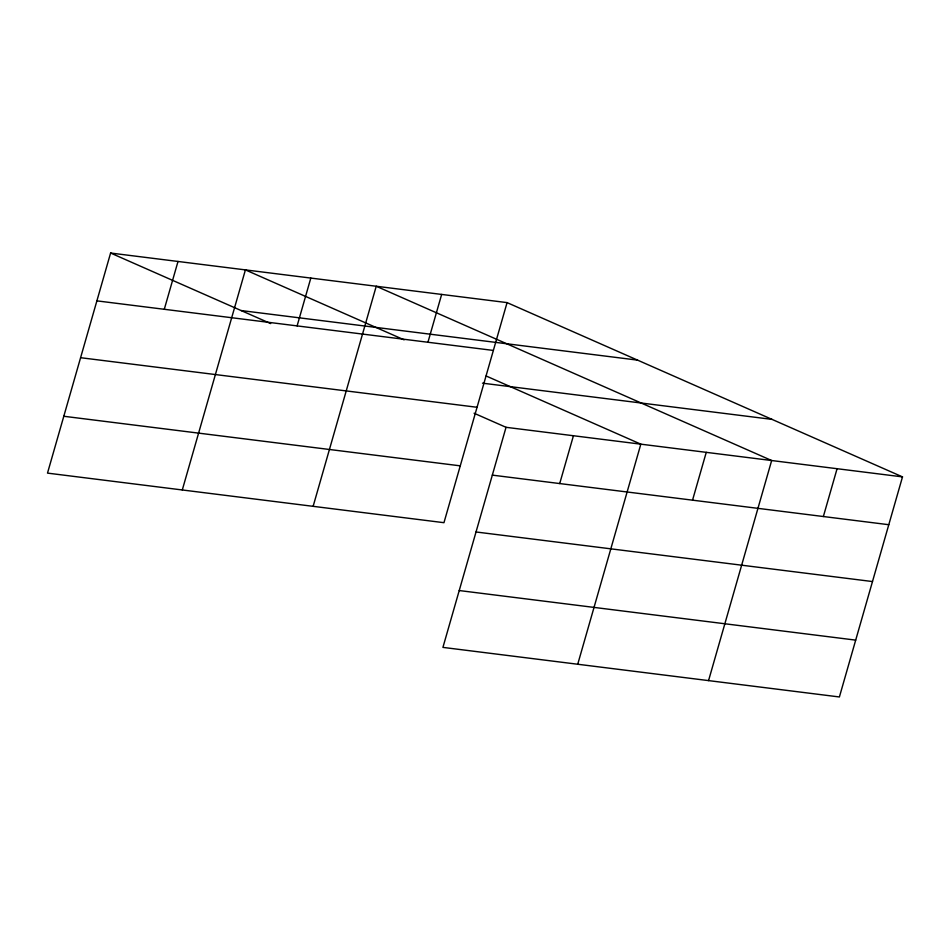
<?xml version="1.0" encoding="UTF-8"?>
<svg xmlns="http://www.w3.org/2000/svg" width="950" height="950" viewBox="0 0 950 950"><rect width="100%" height="100%" fill="white"/><g stroke="black" fill="none" stroke-linecap="round" stroke-linejoin="round"><path stroke-width="1.43" d="M507.074 302.611L110.604 253.033L47.5 473.112L443.959 522.69L507.074 302.611L902.5 476.888L839.396 696.967L442.926 647.389L506.041 427.31L902.5 476.888M164.291 309.284L178.006 261.464M182.293 489.974L245.409 269.895L404.13 339.851M297.113 325.897L310.816 278.065M313.132 506.326L376.236 286.247L771.661 460.524L708.557 680.604M427.939 342.249L441.655 294.429M559.716 483.562L573.432 435.741M577.731 664.24L640.834 444.161L486.139 375.986M692.538 500.175L706.254 452.343M823.365 516.527L837.081 468.706M241.098 310.543L637.557 360.121M96.888 300.865L493.359 350.431M482.505 383.171L772.006 419.378M80.596 357.699L477.054 407.277M63.804 416.266L460.263 465.844M492.326 475.131L888.784 524.709M476.021 531.976L872.492 581.554M459.23 590.544L855.689 640.122M110.604 253.033L270.679 323.582M474.074 413.226L506.041 427.31"/></g></svg>
